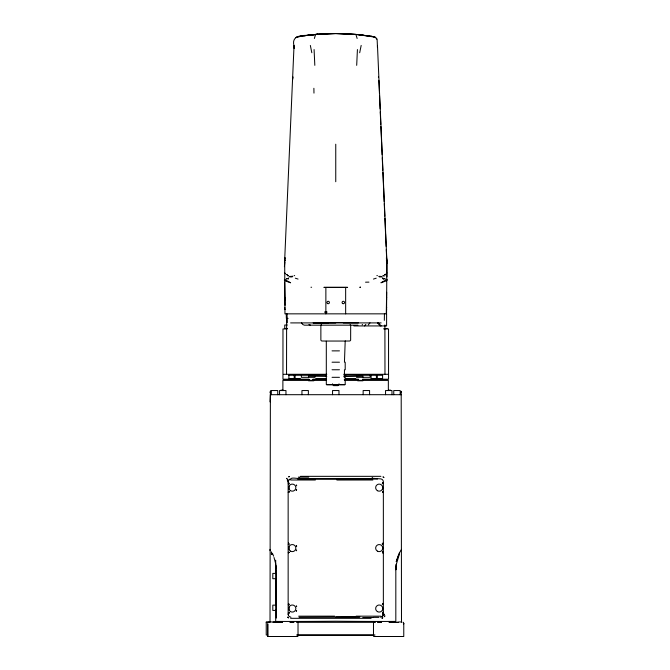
<?xml version="1.0" encoding="UTF-8"?>
<svg xmlns="http://www.w3.org/2000/svg" width="670" height="670" viewBox="0 0 670 670"><rect width="100%" height="100%" fill="white"/><g stroke="black" fill="none" stroke-linecap="round" stroke-linejoin="round"><path stroke-width="1" d="M297.941 634.482L297.865 636.5L267.749 636.5L267.749 623.971M276.283 570.538L276.35 618.067M288.15 481.881L288.15 614.298L288.87 616.249L290.931 617.288M299.189 477.459C302.43 480.097 291.391 476.638 290.914 478.866A3.023 3.023 0 0 0 288.15 481.881M345.653 313.845L345.653 287.397L347.621 287.363L323.895 287.363L325.494 287.397M403.709 623.586L403.013 622.17M286.534 374.296L286.626 318.753M386.615 309.423L386.615 309.163M370.51 479.008L371.724 479.008L372.327 477.45M386.64 307.488L386.64 307.94M383.307 278.67L383.466 279.063L383.299 278.561M386.54 299.197L386.531 299.808L386.548 298.895M386.565 297.966L386.573 297.354L386.557 298.267M384.329 320.361L384.446 313.845M386.28 313.845L386.657 292.288M386.925 276.894L386.841 259.458M386.548 313.845L386.866 262.23M357.428 49.555L356.691 65.342M292.681 79.336L293.083 76.983M284.566 260.262L284.675 259.458L284.959 313.845L386.598 313.845L386.598 325.93L353.861 325.93M284.867 262.297L284.407 266.668M284.524 263.528L294.021 45.87C291.241 35.946 300.947 35.301 308.091 35.368M377.453 46.624L377.126 39.647L375.284 37.193L356.557 34.455L335.754 33.5L317.898 34.204L302.254 35.987L295.688 37.554M270.018 401.874L270.353 394.697L401.498 394.697M377.411 47.377L377.486 45.87L386.992 263.528M387.009 262.255L387.034 262.774L386.975 262.221M273.653 556.226L272.372 553.236M288.209 278.561L288.041 279.063L288.443 278.695M270.018 622.33L270.387 391.196M270.018 392.427L270.68 390.828M288.201 278.67L287.623 278.703M314.372 38.466L315.62 34.396L335.754 33.5L355.887 34.396L357.135 38.466M284.549 261.434L285.077 260.262M359.69 52.754L361.172 45.434M287.464 480.139L287.371 480.574L287.715 479.435M384.052 614.532L384.136 614.097L383.793 615.228M288.544 492.492L288.644 492.207M288.594 552.792L288.628 552.658M288.544 613.393L288.879 612.79L288.594 613.243M382.888 483.07L382.26 483.472L382.947 482.794M382.947 543.244L382.872 543.529M382.872 603.98L382.26 604.374L382.796 603.879M285.093 257.774L284.842 258.905L285.194 258.118M288.954 486.462L288.954 488.815M288.954 546.913L288.954 549.266M288.954 607.363L288.954 609.725M382.553 488.815L382.553 486.462M382.553 549.266L382.553 546.913M382.553 609.725L382.553 607.363M288.778 552.641L289.247 552.256L288.711 552.524M371.724 479.008L372.445 478.313L380.594 478.866A3.023 3.023 0 0 1 383.357 481.881L383.357 614.281L382.637 616.241L380.585 617.288M399.203 554.701L396.313 564.383L395.811 569.802L396.355 564.014L395.819 570.538L395.819 621.165M398.692 554.517L396.238 561.619L399.58 552.691M399.085 553.454L401.498 549.383M339.062 383.835L338.023 385.627L333.493 385.627L332.454 383.835M364.472 325.93L365.87 324.389M288.728 277.204C289.272 275.847 294.055 276.492 292.221 276.367L292.773 276.35M386.121 273.636L386.875 272.891M299.08 617.288L354.891 617.087M362.127 324.875L362.596 324.514M321.399 324.573L320.871 325.26L320.871 340.201L321.675 341.005L326.014 341.047M368.274 324.875L369.974 322.906M387.143 279.331L380.912 282.782L386.104 280.931A22.947 2.546 0 0 0 387.143 280.169M289.323 479.846L289.834 479.536M381.682 616.643L382.193 616.333M344.229 376.582L362.956 376.18L362.956 377.319M373.458 279.072L376.197 278.201M296.81 36.925L297.438 36.766C322.781 32.596 348.727 32.587 374.078 36.766L374.697 36.925M309.624 35.008L308.083 35.192L313.619 34.58M382.997 278.494L383.332 278.712M310.051 35.116L317.898 34.204L303.82 35.761M308.92 35.091L311.617 34.79M290.169 276.928L292.179 276.928M379.329 276.928L381.347 276.928M376.858 275.638L377.419 275.579M296.425 622.313L375.091 622.313L374.187 622.313M378.927 617.38L373.324 617.38M276.668 622.38L275.672 622.405L282.489 622.346L273.033 622.33L277.581 622.288L276.911 622.313M365.552 282.187L368.944 282.129M275.311 621.911L266.233 621.995L266.233 634.993L267.749 634.993M266.233 622.321L269.248 622.313L268.318 622.313M341.909 616.911L359.865 616.894L335.754 616.894M345.645 287.371L325.871 287.371L325.863 313.845M394.597 622.279L393.935 622.288L398.483 622.33L389.019 622.346L395.836 622.405L394.839 622.38M287.623 278.486L288.217 278.486M383.081 278.486L383.885 278.486M382.738 278.703L383.877 278.703M324.858 311.952L326.935 311.952M324.833 312.195L326.918 312.195M288.108 318.376L286.35 318.376L286.266 313.845M328.191 322.538L343.316 322.538M358.383 322.898L313.125 322.898L328.208 322.906M290.604 322.906L335.754 322.906M343.308 322.906L381.138 322.906M287.397 325.025L284.75 325.025L284.75 328.501M357.947 325.176L304.373 325.176L302.765 324.514L301.534 322.906M284.482 328.501L287.397 328.501M384.119 328.501L387.034 328.501M287.154 328.953L282.974 328.953L282.949 379.203L308.937 379.203M383.751 328.953L388.541 328.953L388.558 379.203L362.571 379.203M345.494 341.047L349.841 341.005L350.644 340.201L350.678 325.553L350.117 324.573M332.052 350.871L339.456 350.871M332.052 362.202L339.456 362.202M332.052 369.756L339.456 369.756M283.594 374.296L326.776 374.296M343.735 374.296L387.922 374.296M288.787 375.275L326.416 375.275M344.062 375.275L382.721 375.275M326.742 376.381L308.552 376.18L308.552 377.319M332.052 377.319L339.456 377.319M300.394 378.751L295.102 378.751L295.102 375.275M315.729 378.826L325.553 378.826M345.954 378.826L355.778 378.826M312.982 379.203L326.608 379.203M344.908 379.203L358.534 379.203M283.644 379.58L309.624 379.58M312.764 379.58L326.416 379.58M344.246 379.58L358.065 379.58M362.772 379.58L387.595 379.58M326.307 380.342L282.882 380.342L282.882 390.593M344.363 380.342L388.349 380.342L388.349 390.593M308.552 380.795L313.845 380.795M357.671 380.795L362.956 380.795M326.692 384.873L344.824 384.873M280.897 390.158L283.301 390.158M388.65 390.158L390.644 390.158M300.42 476.337L380.887 476.337M298.334 477.141L308.719 477.132M299.783 478.681L371.724 478.656M315.377 480.013L290.613 479.996M336.859 480.022L372.872 480.005M275.831 578.696L272.807 578.696L272.807 573.403L275.831 573.403L275.831 578.771M275.831 610.429L272.807 610.429L272.807 605.144L275.831 605.144L275.831 610.504M298.644 616.174L334.648 616.157M356.13 616.166L380.895 616.182M362.788 617.531L373.173 617.522M290.621 618.326L371.096 618.335M296.517 634.993L374.999 634.993M297.798 635.219L373.718 635.219M398.759 621.936L401.213 621.961M311.617 287.254L310.972 287.237M381.113 276.409L378.743 276.35M357.889 34.58L372.805 36.549L375.82 37.554M381.13 276.409L382.779 277.204M294.097 275.579L294.658 275.638M362.596 35.091L359.891 34.79L363.433 35.192M310.562 325.176L308.92 324.514M370.828 36.23L372.805 36.549M295.319 278.201L298.05 279.072M284.373 279.331L290.604 282.782L285.412 280.931A22.947 2.546 0 0 1 284.373 280.169M285.663 273.821L284.633 272.891M386.356 260.178L386.967 261.434M378.349 322.856L381.138 325.93M377.453 322.856L380.242 325.93M376.59 38.408L376.917 38.994M386.322 258.118L386.674 258.905L386.263 249.516M287.254 322.722L287.053 313.845M401.196 391.297L401.498 622.33M274.022 557.507L275.68 563.688L276.283 569.936M378.424 76.983L378.55 77.435M386.414 257.774L386.674 258.905M310.344 45.451L311.826 52.754M401.422 391.841L401.498 392.427M403.709 623.092L403.767 623.971M275.998 565.706L276.224 568.101M270.018 549.383L270.018 550.665M314.816 65.342L314.088 49.555M378.877 80.358L379.454 93.582M379.538 95.617L380.116 108.842M380.25 111.89L380.795 124.402M380.887 126.488L381.481 140.047M381.573 142.132L382.118 154.644M382.252 157.768L382.805 170.28M382.897 172.366L383.483 185.917M383.575 188.002L384.17 201.561M384.262 203.647L384.806 216.159M384.898 218.244L385.484 231.795M385.577 233.88L386.129 246.392M373.575 634.482L373.642 636.5L403.767 636.5L403.767 623.477M284.876 307.488L284.884 308.234M284.951 298.116L284.943 297.547L284.951 298.41M284.968 299.339L284.984 299.951L284.968 299.046M313.887 88.289L313.97 93.113M284.683 282.346L285.085 305.336M284.884 308.87L284.909 309.423M384.898 324.925L384.974 374.296M400.174 394.697L400.174 390.543L393.751 390.543L393.751 394.697M391.975 394.697L391.975 390.543L385.552 390.543L385.552 394.697M382.603 375.275L382.603 378.751L377.319 378.751L377.319 375.275M376.406 375.275L376.406 378.751L371.121 378.751L371.121 375.275M373.483 622.321L373.483 634.993M370.133 375.3L370.133 377.319L356.532 377.319L356.532 376.18M369.572 394.697L369.572 390.543L363.148 390.543L363.148 394.697M338.97 394.697L338.97 390.543L332.546 390.543L332.546 394.697M335.754 144.209L335.754 181.729M314.975 376.18L314.975 377.319L301.374 377.319L301.374 375.3M308.368 394.697L308.368 390.543L301.944 390.543L301.944 394.697M298.024 622.321L298.024 634.993M294.197 375.275L294.197 378.751L288.904 378.751L288.904 375.275M285.964 394.697L285.964 390.543L279.541 390.543L279.541 394.697M277.757 394.697L277.757 390.543L271.333 390.543L271.333 394.697M275.688 560.195L275.688 573.629M275.688 578.796L275.688 605.663M275.688 609.792L275.688 621.165M271.526 552.088L271.526 554.174M271.417 552.122L271.417 554.207M267.749 623.82L267.749 636.5M325.419 376.18A4.531 4.531 0 0 1 326.591 376.339M343.827 376.791A4.531 4.531 0 0 1 346.097 376.18M395.132 621.408A65.735 0.578 0.5 0 1 335.754 621.216A65.735 0.578 -0.5 0 1 276.375 621.408M377.503 479.067A62.343 0.419 0 0 1 297.597 479.025M383.357 614.281L383.583 613.846L383.357 614.281M286.442 278.879L286.844 278.486L286.45 278.938M288.326 483.765L288.954 483.849L288.326 483.765M288.326 544.216L288.954 544.3L288.326 544.216M288.326 604.667L288.954 604.75L288.326 604.667M383.181 491.47L382.553 491.529L383.181 491.47M383.181 551.921L382.553 551.879L383.198 551.879M383.181 612.372L382.553 612.43L383.198 612.33M384.672 278.586L385.041 279.055L384.672 278.586M395.158 621.542L395.459 622.036L395.158 621.542M288.267 481.588L288.234 482.073L288.393 481.11L288.276 481.562M383.282 614.105L383.114 615.068L383.282 614.105M284.583 260.362L284.8 259.742L284.583 260.362M285.018 276.308L285.018 276.308M288.711 492.299L289.247 491.805L288.711 492.299M288.711 613.201L289.247 612.707L288.711 613.201M382.83 543.286L382.26 543.923L382.83 543.286M276.291 621.534L275.965 622.028L276.291 621.534M288.284 492.241L288.963 491.621L288.284 492.241M288.284 552.691L288.979 552.206L288.334 552.608M288.284 613.142L288.979 612.656L288.284 613.142M383.257 482.944L382.553 483.665L383.265 482.903M383.257 543.395L382.536 543.973L383.257 543.395M383.257 603.846L382.553 604.566L383.265 603.804M296.291 490.247L296.617 489.636L296.291 490.247M296.291 550.698L296.617 550.087L296.291 550.698M296.291 611.149L296.617 610.538L296.291 611.149M286.936 478.321L286.659 478.74L286.936 478.321M384.856 615.931L384.371 616.651L384.856 615.931M287.665 275.738L288.628 275.487L287.665 275.738M289.457 476.504L288.762 476.856L289.457 476.504M382.746 617.815L382.059 618.167L382.746 617.815M288.829 552.08L288.829 552.08M382.821 544.032L382.821 544.032M288.636 482.718L288.988 483.489L288.435 482.76A2.178 1.508 87.4 0 1 288.636 482.718M383.005 492.5L382.872 492.559A2.178 1.508 87.4 0 0 383.072 492.517L382.528 491.797L383.005 492.5M288.636 543.169L288.988 543.94L288.435 543.211A2.178 1.508 87.4 0 1 288.636 543.169M383.005 552.951L382.872 553.01A2.178 1.508 87.4 0 0 383.072 552.968L382.528 552.247L383.005 552.951M288.636 603.62L288.988 604.39L288.435 603.662A2.178 1.508 87.4 0 1 288.636 603.62M383.005 613.402L382.872 613.46A2.178 1.508 87.4 0 0 383.072 613.419L382.528 612.698L383.005 613.402M286.358 274.675L287.12 274.482L286.358 274.675M290.135 622.321L293.787 622.296L290.135 622.321M377.788 622.288L381.439 622.33L377.788 622.288M360.552 287.237L359.916 287.254L360.552 287.237M345.201 341.047L326.307 341.047L326.307 384.496L345.201 384.496L345.201 377.319L344.447 377.319L344.447 369.756L345.201 369.756L345.201 362.202L344.447 362.202L345.201 341.047M383.098 275.504L384.144 275.914L383.098 275.504M384.748 274.541L385.434 274.8L384.748 274.541M272.229 553.881L271.693 553.696L272.229 553.881M362.42 35.125L361.892 35.008L362.42 35.125M383.106 476.965L383.843 477.476L383.106 476.965M288.577 617.824L287.665 617.196L288.577 617.824M296.358 485.139L296.659 485.75L296.358 485.139M296.358 545.589L296.659 546.201L296.358 545.589M296.358 606.04L296.659 606.652L296.358 606.04M386.833 260.027L386.975 260.714L386.833 260.027M383.215 481.462L383.215 481.462M288.393 615.068L288.267 614.591L288.393 615.068M386.49 276.308L386.49 276.308M294.138 48.131L294.021 45.87L294.138 48.131M284.901 309.423L284.892 309.423M327.588 303.569A1.223 1.223 0 0 0 329.422 302.505A1.223 1.223 0 0 0 327.588 301.45A1.223 1.223 0 0 0 327.588 303.569M342.697 303.569A1.223 1.223 0 0 0 344.539 302.505A1.223 1.223 0 0 0 342.697 301.45A1.223 1.223 0 0 0 342.697 303.569M377.428 490.716A3.551 3.551 0 0 0 382.754 487.643A3.551 3.551 0 0 0 377.428 484.561A3.551 3.551 0 0 0 377.428 490.716M377.428 551.167A3.551 3.551 0 0 0 382.754 548.094A3.551 3.551 0 0 0 377.428 545.011A3.551 3.551 0 0 0 377.428 551.167M377.428 611.618A3.551 3.551 0 0 0 382.754 608.544A3.551 3.551 0 0 0 377.428 605.462A3.551 3.551 0 0 0 377.428 611.618M290.529 611.618A3.551 3.551 0 0 0 295.855 608.544A3.551 3.551 0 0 0 290.529 605.462A3.551 3.551 0 0 0 290.529 611.618M290.529 551.167A3.551 3.551 0 0 0 295.855 548.094A3.551 3.551 0 0 0 290.529 545.011A3.551 3.551 0 0 0 290.529 551.167M290.529 490.716A3.551 3.551 0 0 0 295.855 487.643A3.551 3.551 0 0 0 290.529 484.561A3.551 3.551 0 0 0 290.529 490.716"/></g></svg>
